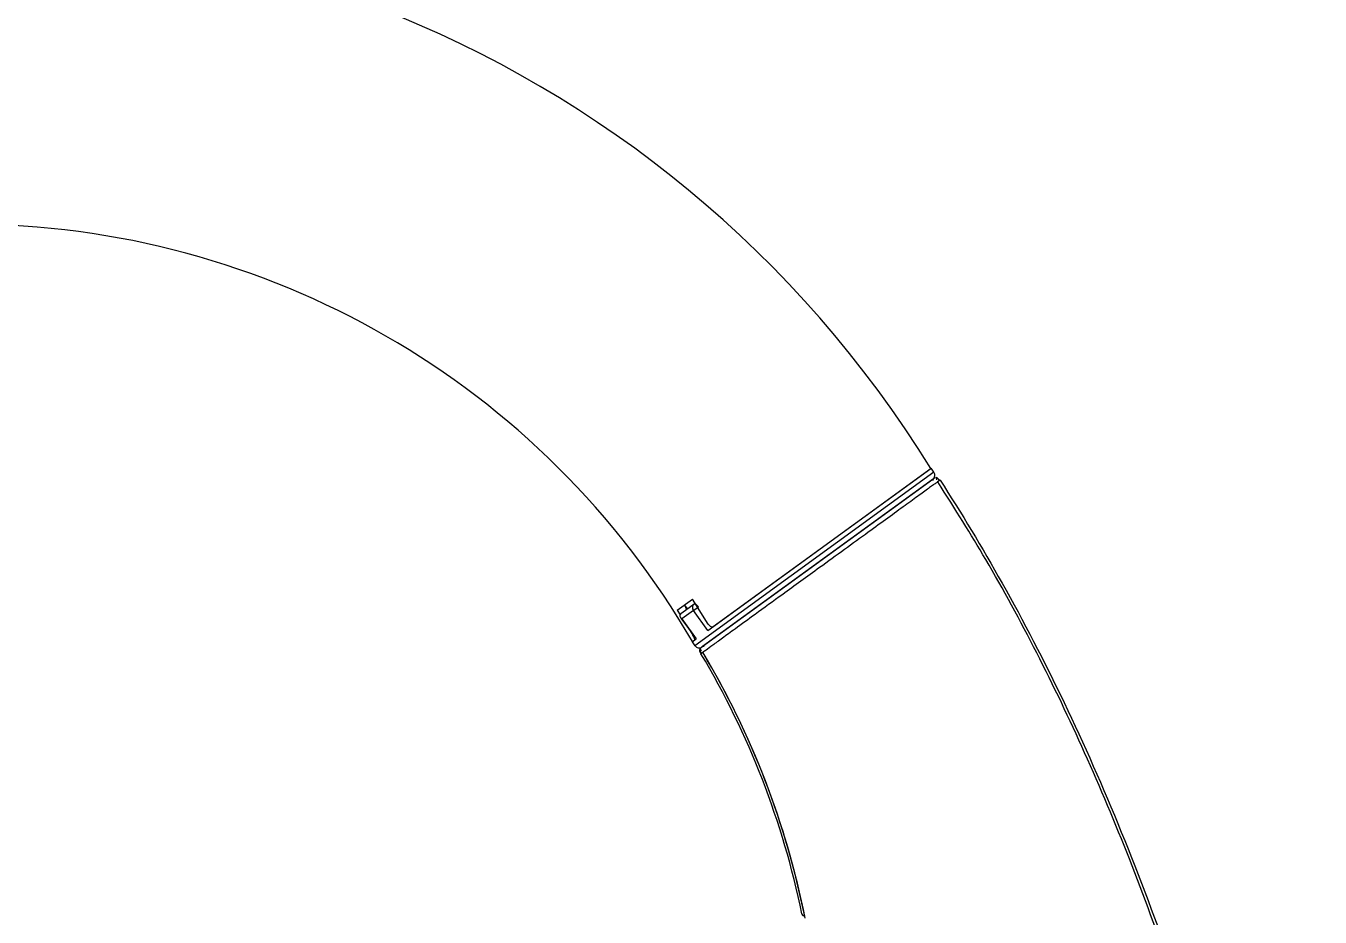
# Model space of a CAD drawing. Header units: millimetres. Extents: x 1617 to 5774, y 11446 to 13973.
# Drawn here: x 3789.2 to 3920.6, y 12076.7 to 12167.3 of the extents above; entities that cross this region are included whole.
import ezdxf

# ---------------------------------------------------------------- set-up
doc = ezdxf.new("R2010")
doc.units = ezdxf.units.MM
doc.layers.get('0').update_dxf_attribs({"color": 250})

# ---------------------------------------------------------------- blocks, each defined once
blk = doc.blocks.new('23')
at = {"linetype": 'Continuous'}
for p, q in [((3881.42, 12121.92), (3857.15, 12104.28)), ((3858.47, 12105.85), (3881.13, 12122.32)), ((3858.99, 12106.23), (3881.1, 12122.3)), ((3881.42, 12121.92), (3881.13, 12122.32)), ((3857.85, 12104.17), (3881.31, 12121.22)), ((3881.36, 12121.24), (3857.9, 12104.2)), ((3879.62, 12119.98), (3879.61, 12119.98)), ((3879.86, 12120.15), (3879.86, 12120.16)), ((3877.99, 12118.8), (3877.99, 12118.8)), ((3855.35, 12107.92), (3856.88, 12109.03)), ((3858.5, 12106.49), (3856.88, 12109.03)), ((3855.35, 12107.92), (3855.66, 12107.42)), ((3855.76, 12107.59), (3855.81, 12107.63)), ((3855.81, 12107.63), (3857.05, 12108.54)), ((3857, 12107.88), (3855.81, 12107.02)), ((3856.08, 12108.45), (3856.27, 12107.97)), ((3856.1, 12108.42), (3856.37, 12108.04)), ((3857, 12107.88), (3857.5, 12108.24)), ((3858.47, 12105.85), (3857, 12107.88)), ((3855.72, 12107.11), (3857.27, 12104.98)), ((3855.81, 12107.02), (3857.28, 12104.99)), ((3861.18, 12106.59), (3861.18, 12106.58)), ((3856.66, 12105.82), (3856.94, 12105.37)), ((3856.86, 12104.69), (3857.28, 12104.99)), ((3856.89, 12104.71), (3857.11, 12104.87)), ((3856.94, 12105.37), (3856.97, 12105.39)), ((3859.31, 12105.23), (3859.31, 12105.22)), ((3859.55, 12105.41), (3859.55, 12105.4)), ((3856.86, 12104.69), (3857.15, 12104.28)), ((3857.75, 12103.47), (3857.75, 12103.47))]:
    blk.add_line(p, q, dxfattribs=at)
for centre, radius, start, end in [((3783.28, 12062.01), 114.9, 31.6492, 180), ((3783.28, 12062.01), 85.1, 30.1258, 90), ((3881.02, 12121.62), 0.5, 306, 36), ((3857.56, 12104.58), 0.5, 216, 306), ((3785.06, 12060.07), 84.9, 11.3799, 30.8597), ((3785.07, 12060.08), 84.89, 11.2228, 30.8598), ((3784.88, 12060), 84.86, 11.6002, 30.823), ((3868.29, 12077.12), 0.3, 192.0448, 270.9998), ((3854.22, 12065.26), 18.14, 39.8799, 40.5854)]:
    blk.add_arc(centre, radius, start, end, dxfattribs=at)
for ratio, start_param, end_param in [(0.867504, 3.141593, 4.712389), (0.382683, 1.570796, 3.141593)]:
    blk.add_ellipse((3857.35, 12108.13), major_axis=(0.294, -0.405), ratio=ratio, start_param=start_param, end_param=end_param, dxfattribs=at)
for points, knots in [([(3882.04, 12121.12), (3882.03, 12121.11), (3882.01, 12121.1), (3881.89, 12121.01), (3881.68, 12120.86), (3881.38, 12120.64), (3880.99, 12120.36), (3880.51, 12120.01), (3879.93, 12119.59), (3879.26, 12119.1), (3877.74, 12118), (3874.71, 12115.79), (3870.22, 12112.53), (3866.23, 12109.64), (3863.35, 12107.54), (3861.32, 12106.07), (3859.91, 12105.04), (3858.92, 12104.32), (3858.3, 12103.87), (3858.04, 12103.68), (3857.96, 12103.63)], [0, 0, 0, 0, 0.025558, 0.0516617, 0.0783303, 0.105577, 0.1334104, 0.1618239, 0.1907842, 0.2202594, 0.2502299, 0.3688409, 0.5016916, 0.6013324, 0.6826253, 0.7507013, 0.8044936, 0.8564159, 0.9063054, 0.9404167, 0.9404167, 0.9404167, 0.9404167]), ([(3881.36, 12121.24), (3881.42, 12121.29), (3881.49, 12121.33), (3881.56, 12121.36), (3881.56, 12121.36)], [0, 0, 0, 0, 0.25, 0.2746292, 0.2746292, 0.2746292, 0.2746292]), ([(3882, 12121.08), (3881.95, 12121.15), (3881.9, 12121.23), (3881.78, 12121.32), (3881.72, 12121.34), (3881.69, 12121.34)], [0, 0, 0, 0, 0.527442, 0.769588, 1, 1, 1, 1]), ([(3920.15, 12006.38), (3919.48, 12011.29), (3918.32, 12019.69), (3915.77, 12033.38), (3912.8, 12046.47), (3909.39, 12059.09), (3905.59, 12071.11), (3901.41, 12082.53), (3896.87, 12093.34), (3892.03, 12103.44), (3886.95, 12112.82), (3883.63, 12118.08), (3881.8, 12120.95)], [0, 0, 0, 0, 0.110889, 0.22534, 0.336162, 0.443334, 0.54684, 0.646664, 0.742789, 0.835194, 0.923863, 1, 1, 1, 1]), ([(3882.04, 12121.12), (3884.2, 12117.79), (3888.54, 12110.59), (3894.72, 12098.69), (3900.54, 12085.53), (3907.61, 12066.69), (3914.97, 12040.97), (3919.09, 12018.19), (3920.65, 12006.38)], [0, 0, 0, 0, 0.118829, 0.245293, 0.371757, 0.498221, 0.75115, 1, 1, 1, 1]), ([(3855.81, 12107.02), (3855.73, 12107.08), (3855.67, 12107.17), (3855.64, 12107.32), (3855.64, 12107.37), (3855.68, 12107.48), (3855.71, 12107.54), (3855.76, 12107.59)], [0, 0, 0, 0, 0.5, 0.5, 0.75, 0.75, 1, 1, 1, 1]), ([(3858.5, 12106.49), (3858.57, 12106.38), (3858.66, 12106.29), (3858.84, 12106.19), (3858.92, 12106.19), (3858.99, 12106.23)], [0, 0, 0, 0, 0.5, 0.5, 1, 1, 1, 1]), ([(3857.11, 12104.87), (3857.13, 12104.89), (3857.13, 12104.95), (3857.07, 12105.13), (3857.01, 12105.25), (3856.94, 12105.37)], [0, 0, 0, 0, 0.5, 0.5, 1, 1, 1, 1]), ([(3857.7, 12104.03), (3857.66, 12103.98), (3857.6, 12103.87), (3857.63, 12103.68), (3857.71, 12103.54), (3857.75, 12103.47)], [0.2766128, 0.2766128, 0.2766128, 0.2766128, 0.5, 0.75, 1, 1, 1, 1]), ([(3857.68, 12103.91), (3857.67, 12103.88), (3857.67, 12103.81), (3857.7, 12103.67), (3857.75, 12103.58), (3857.8, 12103.5)], [0, 0, 0, 0, 0.22527, 0.465495, 1, 1, 1, 1]), ([(3857.9, 12104.2), (3857.83, 12104.15), (3857.76, 12104.1), (3857.71, 12104.04), (3857.7, 12104.03)], [0, 0, 0, 0, 0.25, 0.2766128, 0.2766128, 0.2766128, 0.2766128]), ([(3857.96, 12103.63), (3857.93, 12103.6), (3857.86, 12103.56), (3857.82, 12103.53), (3857.81, 12103.52)], [0.9404167, 0.9404167, 0.9404167, 0.9404167, 0.9541423, 0.97213612, 0.97213612, 0.97213612, 0.97213612])]:
    blk.add_open_spline(points, degree=3, knots=knots, dxfattribs=at)
for points in [[(3881.35, 12121.23), (3881.36, 12121.22), (3881.33, 12121.16), (3881.28, 12121.05)], [(3881.71, 12121.16), (3881.74, 12121.35), (3881.69, 12121.41), (3881.57, 12121.35)], [(3857.71, 12104.03), (3857.61, 12103.93), (3857.65, 12103.86), (3857.83, 12103.83)], [(3857.71, 12104.03), (3857.7, 12104.02), (3857.69, 12104.01), (3857.69, 12104)], [(3858.08, 12104.21), (3857.98, 12104.19), (3857.92, 12104.19), (3857.91, 12104.2)]]:
    blk.add_open_spline(points, degree=3, dxfattribs=at)

msp = doc.modelspace()

# ---------------------------------------------------------------- block references
msp.add_blockref('23', (0, 0))

doc.saveas('drawing.dxf')
